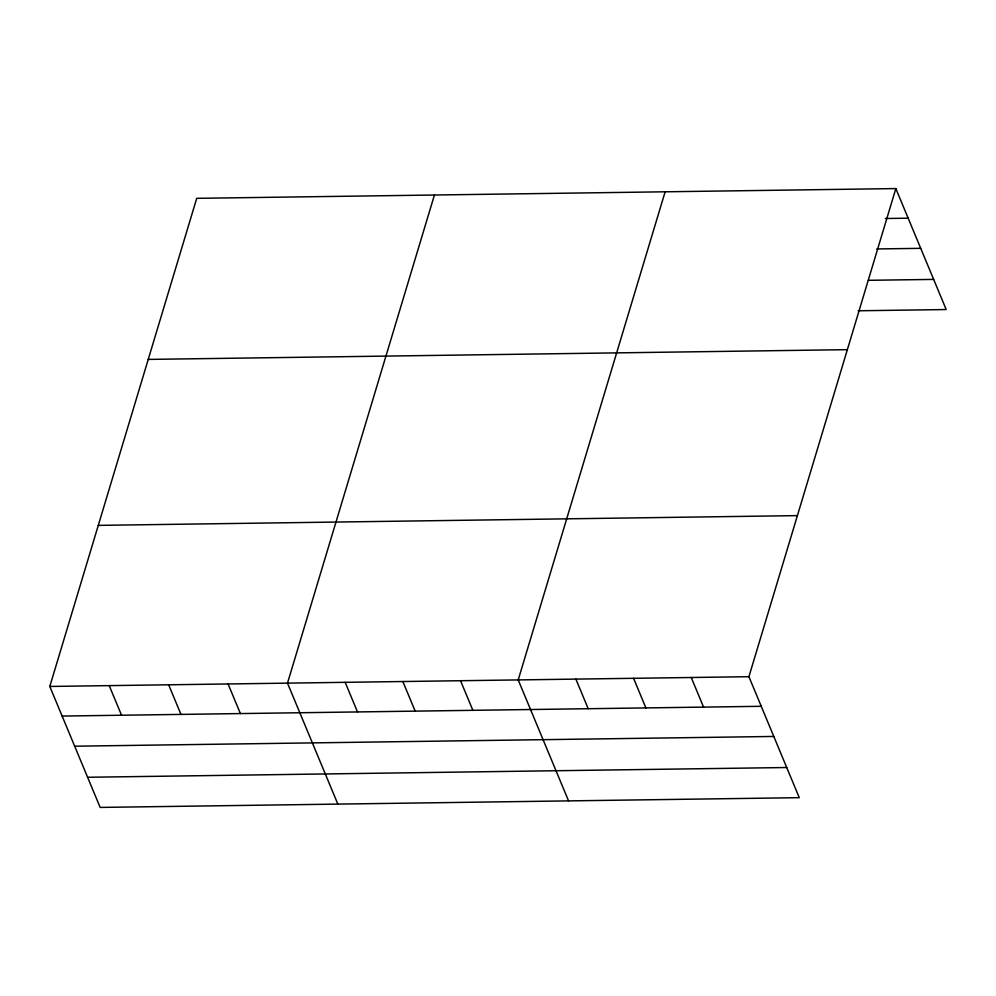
<?xml version="1.0" encoding="UTF-8"?>
<svg xmlns="http://www.w3.org/2000/svg" width="996" height="996" viewBox="0 0 996 996"><rect width="100%" height="100%" fill="white"/><g stroke="black" fill="none" stroke-linecap="round" stroke-linejoin="round"><path stroke-width="1.49" d="M895.84 188.58L748.917 676.695L799.278 797.672L100.16 807.42L49.8 686.456L196.722 198.329L895.84 188.58L946.2 309.544L858.166 310.777M434.43 195.017L287.495 683.132L337.856 804.108M665.141 191.792L518.206 679.919L568.567 800.884M885.407 218.51L908.165 218.186M876.704 248.95L920.715 248.34M868.388 280.312L933.65 279.403M148.242 359.407L847.359 349.658M98.28 525.378L797.41 515.617M49.8 686.456L748.917 676.695M62.126 716.062L761.243 706.301M74.675 746.203L773.792 736.455M87.611 777.266L786.728 767.518M691.249 677.504L703.562 707.11M633.568 678.313L645.894 707.919M575.887 679.11L588.213 708.716M460.538 680.716L472.863 710.322M402.857 681.525L415.183 711.132M345.176 682.335L357.502 711.941M228.072 683.966L240.397 713.572M168.648 684.787L180.973 714.406M109.224 685.622L121.549 715.228"/></g></svg>
